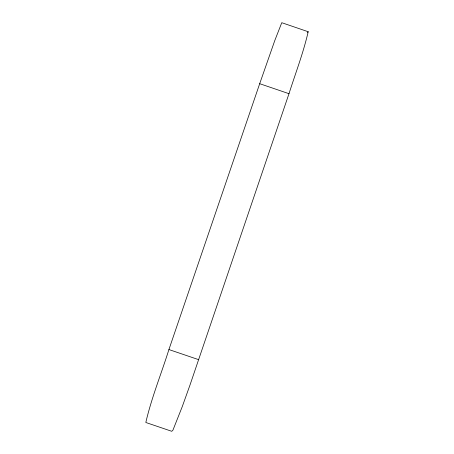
<?xml version="1.0" encoding="UTF-8"?>
<svg xmlns="http://www.w3.org/2000/svg" width="454" height="454" viewBox="0 0 454 454"><rect width="100%" height="100%" fill="white"/><g stroke="black" fill="none" stroke-linecap="round" stroke-linejoin="round"><path stroke-width="0.68" d="M308.187 31.729C303.374 52.823 295.537 73.105 288.994 93.694L189.937 385.196L182.281 406.58L172.963 430.086L171.765 431.3L145.813 422.492C151.54 397.732 161.289 373.829 168.916 349.552L259.694 83.695L274.801 40.508L281.764 22.7L308.187 31.729L307.42 32.484M168.916 349.552L198.733 359.681M259.694 83.695L288.994 93.694"/></g></svg>
